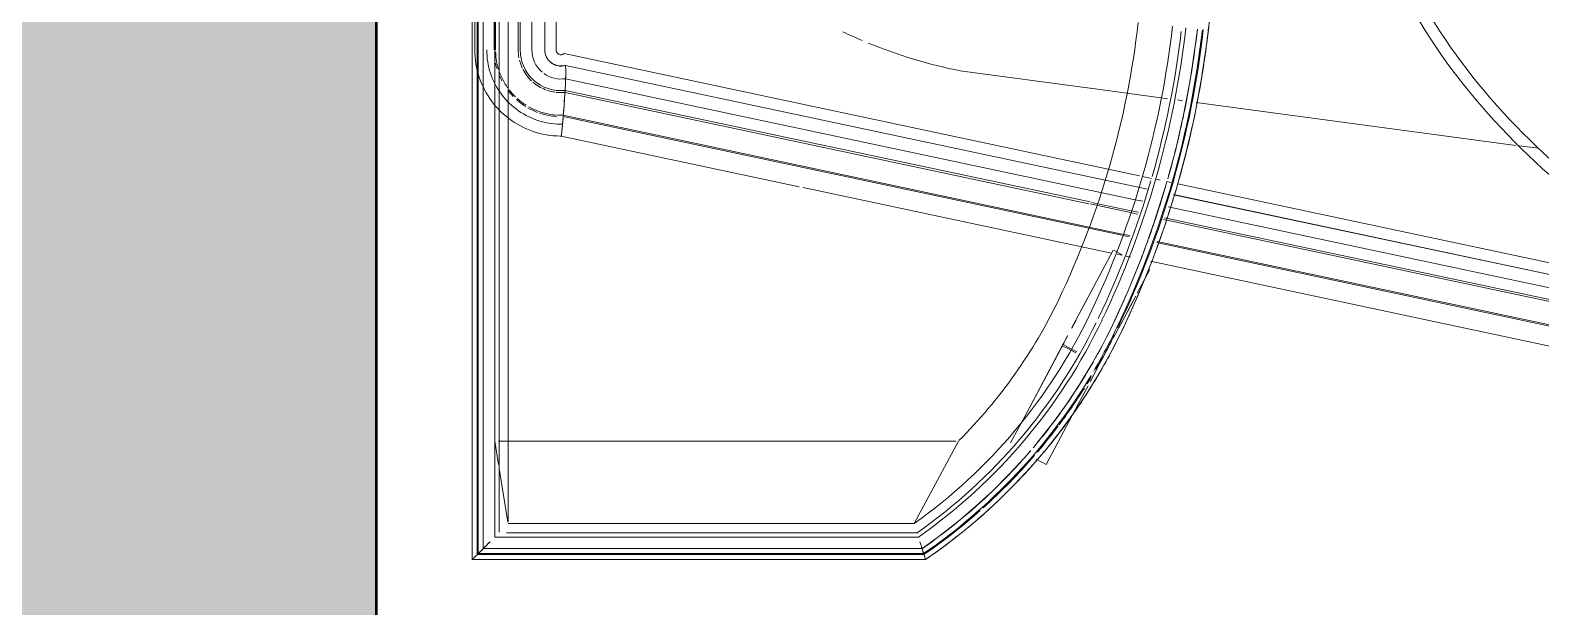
# Model space of a CAD drawing. Header units: inches. Extents: x 12491 to 15223, y 922 to 3433.
# Drawn here: x 14075.54 to 14091.29, y 2324.87 to 2330.88 of the extents above; entities that cross this region are included whole.
import ezdxf

# ---------------------------------------------------------------- set-up
doc = ezdxf.new("R2010")
doc.units = ezdxf.units.IN
doc.header["$MEASUREMENT"] = 0
doc.layers.add('A-WALL-2', color=113, linetype='Continuous', lineweight=50)
doc.layers.add('P-SANR-FIXT-1', color=6, linetype='Continuous', lineweight=9)
doc.layers.add('A-WALL-PATT-3', color=135, linetype='Continuous', lineweight=13, transparency=0.4)

# ---------------------------------------------------------------- blocks, each defined once
blk = doc.blocks.new('Plbg-Toilet Wall Mount FV-UH - _ALL_ADA-395364-DEMO _ NEW PLAN SUPERIMPOSED - 1ST FLOOR')
at = {"layer": 'P-SANR-FIXT-1'}
for p, q in [((4.676, 8.354), (6.213, 15.584)), ((6.213, 15.584), (4.676, 8.354)), ((6.213, 15.584), (4.676, 8.354)), ((4.676, 8.354), (6.213, 15.584)), ((6.327, 15.556), (4.787, 8.311)), ((4.788, 8.31), (6.328, 15.556)), ((4.914, 8.256), (6.459, 15.524)), ((6.576, 15.495), (5.029, 8.215)), ((6.596, 15.49), (5.048, 8.207)), ((5.048, 8.207), (6.596, 15.49)), ((5.276, 8.138), (6.826, 15.433)), ((6.839, 15.43), (5.288, 8.134)), ((5.483, 8.071), (7.037, 15.381)), ((4.279, 11.915), (4.304, 12.114)), ((4.304, 12.114), (4.279, 11.915)), ((3.827, 8.547), (4.274, 11.88)), ((4.274, 11.88), (3.827, 8.547)), ((3.191, 8.543), (3.061, 8.559)), ((3.574, 8.487), (3.191, 8.543)), ((3.8, 8.35), (3.808, 8.404)), ((3.808, 8.404), (3.8, 8.35)), ((3.774, 8.153), (3.787, 8.248)), ((3.787, 8.248), (3.774, 8.153)), ((4.705, 8.227), (4.649, 8.242)), ((4.652, 8.243), (4.663, 8.293)), ((4.663, 8.293), (4.652, 8.243)), ((4.663, 8.293), (4.652, 8.243)), ((4.652, 8.243), (4.663, 8.293)), ((5.074, 8.11), (4.712, 8.224)), ((3.678, 7.44), (3.774, 8.153)), ((3.774, 8.153), (3.678, 7.44)), ((4.597, 7.985), (4.618, 8.079)), ((4.618, 8.079), (4.597, 7.985)), ((4.618, 8.079), (4.597, 7.985)), ((4.597, 7.985), (4.618, 8.079)), ((4.627, 8.122), (4.637, 8.17)), ((4.637, 8.17), (4.627, 8.122)), ((4.637, 8.17), (4.627, 8.122)), ((4.627, 8.122), (4.637, 8.17)), ((4.729, 8.037), (4.709, 7.945)), ((4.71, 7.944), (4.729, 8.037)), ((5.272, 8.039), (5.074, 8.11)), ((5.815, 7.932), (5.569, 8.063)), ((5.569, 8.063), (5.815, 7.932)), ((3.317, 1.959), (4.591, 7.957)), ((4.591, 7.957), (3.317, 1.959)), ((4.591, 7.957), (3.317, 1.959)), ((3.317, 1.959), (4.591, 7.957)), ((4.709, 7.942), (3.44, 1.973)), ((3.44, 1.973), (4.709, 7.942)), ((3.579, 1.973), (4.837, 7.894)), ((4.837, 7.894), (4.857, 7.989)), ((4.972, 7.945), (4.952, 7.85)), ((4.991, 7.938), (4.971, 7.843)), ((4.971, 7.843), (4.991, 7.938)), ((5.933, 7.869), (5.845, 7.916)), ((5.845, 7.916), (6.061, 7.801)), ((3.96, 1.949), (5.195, 7.758)), ((5.207, 7.753), (3.974, 1.948)), ((4.952, 7.85), (4.868, 7.455)), ((4.971, 7.843), (4.885, 7.44)), ((4.885, 7.44), (4.971, 7.843)), ((5.195, 7.758), (5.215, 7.853)), ((5.228, 7.848), (5.207, 7.753)), ((5.416, 7.776), (5.371, 7.691)), ((5.409, 7.722), (5.42, 7.773)), ((5.429, 7.818), (5.44, 7.866)), ((6.061, 7.801), (5.933, 7.869)), ((6.061, 7.801), (6.176, 7.74)), ((6.176, 7.74), (6.061, 7.801)), ((6.18, 7.738), (6.285, 7.682)), ((6.285, 7.682), (6.18, 7.738)), ((4.714, 4.451), (5.397, 7.664)), ((5.858, 7.419), (5.366, 7.681)), ((5.366, 7.681), (5.858, 7.419)), ((6.383, 7.63), (6.312, 7.667)), ((6.313, 7.667), (6.553, 7.54)), ((6.463, 7.587), (6.391, 7.625)), ((6.521, 7.556), (6.473, 7.582)), ((3.497, 6.086), (3.678, 7.438)), ((3.678, 7.438), (3.497, 6.086)), ((4.864, 7.44), (3.701, 1.968)), ((4.883, 7.428), (3.722, 1.967)), ((3.722, 1.967), (4.883, 7.428)), ((5.858, 7.419), (5.973, 7.358)), ((6.082, 7.3), (5.858, 7.419)), ((6.566, 7.533), (6.532, 7.55)), ((6.553, 7.54), (6.74, 7.44)), ((6.74, 7.44), (6.566, 7.533)), ((6.78, 7.419), (6.971, 7.317)), ((6.971, 7.317), (6.78, 7.419)), ((5.977, 7.356), (6.082, 7.3)), ((6.179, 7.249), (6.088, 7.297)), ((6.089, 7.296), (6.18, 7.248)), ((6.381, 7.217), (6.426, 7.301)), ((6.393, 7.209), (6.438, 7.293)), ((6.971, 7.317), (7.601, 6.982)), ((7.601, 6.982), (6.971, 7.317)), ((6.35, 7.158), (6.258, 7.206)), ((6.27, 7.2), (6.318, 7.174)), ((6.329, 7.169), (6.363, 7.151)), ((6.35, 7.158), (6.381, 7.217)), ((7.055, 6.783), (6.35, 7.158)), ((6.363, 7.151), (6.393, 7.209)), ((6.363, 7.151), (7.055, 6.783)), ((7.545, 6.877), (7.601, 6.982)), ((7.545, 6.877), (7.601, 6.982)), ((7.055, 6.783), (7.376, 6.612)), ((7.376, 6.612), (7.055, 6.783)), ((7.358, 6.068), (8.218, 5.607)), ((7.358, 6.042), (7.358, 2.118)), ((8.478, 5.689), (8.363, 5.849)), ((8.478, 1.115), (8.478, 5.689)), ((8.531, 1.063), (8.531, 5.705)), ((8.567, 5.717), (8.541, 5.709)), ((8.541, 1.052), (8.541, 5.709)), ((8.593, 5.725), (8.567, 5.717)), ((8.593, 1), (8.593, 5.725)), ((8.593, 1), (8.593, 5.725)), ((8.218, 1.375), (8.218, 5.607)), ((8.314, 5.637), (8.314, 1.357)), ((8.314, 1.357), (8.314, 5.637)), ((8.358, 1.235), (8.358, 5.651)), ((8.358, 5.651), (8.358, 1.235)), ((8.358, 5.651), (8.358, 1.235)), ((8.358, 1.235), (8.358, 5.651)), ((4.177, 1.928), (4.705, 4.409)), ((7.358, 2.118), (7.358, 1.274)), ((4.052, 1.917), (4.052, 1.941)), ((-3.278, 1.875), (3.278, 1.875)), ((3.278, 1.875), (-3.278, 1.875)), ((3.278, 1.875), (-3.278, 1.875)), ((-3.278, 1.875), (3.278, 1.875)), ((-3.278, 1.757), (3.278, 1.757)), ((3.278, 1.756), (-3.278, 1.756)), ((-3.278, 1.621), (3.278, 1.621)), ((3.961, 1.561), (3.975, 1.588)), ((3.975, 1.588), (3.988, 1.616)), ((3.278, 1.5), (-3.278, 1.5)), ((3.278, 1.48), (-3.278, 1.48)), ((-3.278, 1.48), (3.278, 1.48)), ((8.309, 1.279), (-8.309, 1.279)), ((-8.309, 1.279), (8.309, 1.279)), ((-8.2, 1.375), (8.2, 1.375)), ((3.69, 1.27), (3.715, 1.286)), ((3.765, 1.323), (3.789, 1.343)), ((7.601, 1.275), (7.358, 1.235)), ((8.203, 1.372), (7.665, 1.285)), ((-8.478, 1.115), (8.478, 1.115)), ((-8.358, 1.235), (8.358, 1.235)), ((8.358, 1.235), (-8.358, 1.235)), ((8.358, 1.235), (-8.358, 1.235)), ((-8.358, 1.235), (8.358, 1.235)), ((7.358, 1.235), (-7.358, 1.235)), ((3.278, 1.243), (-3.278, 1.243)), ((2.958, 1.23), (3.278, 1.23)), ((3.432, 1.167), (3.462, 1.173)), ((3.551, 1.201), (3.58, 1.212)), ((3.58, 1.212), (3.608, 1.225)), ((3.608, 1.225), (3.636, 1.239)), ((-8.593, 1), (8.593, 1)), ((-8.593, 1), (8.593, 1)), ((-8.541, 1.052), (8.541, 1.052)), ((-8.531, 1.063), (8.531, 1.063)), ((-3.278, 1.026), (3.278, 1.026))]:
    blk.add_line(p, q, dxfattribs=at)
at = {"layer": 'P-SANR-FIXT-1', "flags": 128}
for points in [[(3.074, 8.673), (1.984, 8.774), (0.89, 8.831), (-0.205, 8.845), (-1.299, 8.815), (-2.392, 8.741), (-3.074, 8.673)], [(6.198, 7.777), (5.842, 7.939), (5.479, 8.086), (5.11, 8.219), (4.737, 8.337), (4.359, 8.44), (3.977, 8.528), (3.593, 8.6), (3.205, 8.657), (3.074, 8.673)], [(4.593, 8.257), (4.331, 8.329), (3.954, 8.415), (3.595, 8.483)], [(6.149, 7.673), (5.796, 7.833), (5.438, 7.979), (5.311, 8.025)], [(8.593, 5.725), (8.452, 5.923), (8.303, 6.115), (8.147, 6.301), (7.983, 6.48), (7.812, 6.653), (7.634, 6.819), (7.45, 6.978), (7.259, 7.129), (7.063, 7.272), (6.861, 7.407), (6.654, 7.535), (6.442, 7.654), (6.226, 7.764), (6.198, 7.777)], [(7.423, 6.849), (7.349, 6.911), (7.162, 7.059), (6.968, 7.198), (6.769, 7.33), (6.565, 7.453), (6.357, 7.569), (6.149, 7.673)], [(8.339, 5.882), (8.191, 6.07), (8.037, 6.251), (7.875, 6.427), (7.706, 6.595), (7.531, 6.757), (7.464, 6.814)], [(8.478, 5.689), (8.505, 5.697), (8.531, 5.705)], [(3.898, 1.274), (3.923, 1.299), (3.948, 1.325), (3.971, 1.353), (3.994, 1.381), (4.015, 1.41), (4.035, 1.44), (4.054, 1.47), (4.071, 1.502), (4.088, 1.534), (4.103, 1.566), (4.116, 1.6), (4.129, 1.633), (4.14, 1.668), (4.149, 1.702), (4.158, 1.737), (4.164, 1.773), (4.17, 1.808), (4.174, 1.844), (4.176, 1.88), (4.177, 1.916), (4.177, 1.928)], [(4.01, 1.674), (4.02, 1.703), (4.028, 1.733), (4.035, 1.763), (4.041, 1.794), (4.046, 1.824), (4.049, 1.855), (4.051, 1.886), (4.052, 1.917)], [(3.988, 1.616), (4, 1.645), (4.01, 1.674)], [(3.789, 1.343), (3.812, 1.364), (3.834, 1.386), (3.855, 1.409), (3.875, 1.432)], [(3.875, 1.432), (3.894, 1.456), (3.912, 1.481)], [(3.912, 1.481), (3.93, 1.507), (3.946, 1.534), (3.961, 1.561)], [(3.636, 1.239), (3.663, 1.254), (3.69, 1.27)], [(3.715, 1.286), (3.741, 1.304), (3.765, 1.323)], [(3.844, 1.226), (3.871, 1.249), (3.898, 1.274)], [(3.278, 1.151), (3.309, 1.152), (3.34, 1.154), (3.371, 1.157), (3.402, 1.161), (3.432, 1.167)], [(3.462, 1.173), (3.492, 1.181), (3.522, 1.191), (3.551, 1.201)], [(3.527, 1.061), (3.561, 1.072), (3.595, 1.084), (3.628, 1.097), (3.661, 1.112), (3.693, 1.128), (3.725, 1.145), (3.756, 1.164)], [(3.756, 1.164), (3.786, 1.183), (3.815, 1.204), (3.844, 1.226)], [(3.278, 1.026), (3.314, 1.027), (3.35, 1.029), (3.386, 1.033), (3.422, 1.038), (3.457, 1.044), (3.492, 1.052), (3.527, 1.061)]]:
    blk.add_lwpolyline(points, dxfattribs=at)
at = {"layer": 'P-SANR-FIXT-1'}
for centre, radius, start, end in [((0, -18.533), 27.379, 83.5531, 84.3698), ((1.975, -1.057), 9.791, 81.512, 83.5531), ((1.975, -1.057), 9.677, 77.9222, 83.5531), ((1.975, -1.057), 9.729, 64.4469, 83.5518), ((1.975, -1.057), 9.739, 64.4469, 83.5531), ((1.975, -1.057), 9.791, 75.393, 81.4438), ((1.975, -1.057), 9.556, 64.4469, 83.5531), ((1.975, -1.057), 9.556, 64.4469, 83.5531), ((1.975, -1.057), 9.556, 64.4469, 83.5531), ((1.975, -1.057), 9.556, 64.4469, 83.5531), ((1.975, -1.057), 9.513, 74, 83.2887), ((1.975, -1.057), 9.513, 74, 83.2887), ((1.975, -1.057), 9.677, 74.1266, 77.6815), ((1.975, -1.057), 9.791, 71.5111, 75.393), ((1.975, -1.057), 9.416, 64.4469, 83.5531), ((1.975, -1.057), 9.677, 70.2579, 73.7713), ((1.975, -1.057), 9.791, 66.5562, 71.5111), ((1.975, -1.057), 9.513, 64.4469, 73.7181), ((1.975, -1.057), 9.513, 64.4469, 73.7181), ((1.975, -1.057), 9.677, 67.0175, 70.0778), ((1.975, -1.057), 9.056, 64.4469, 83.5531), ((1.975, -1.057), 9.791, 64.4469, 66.488), ((1.975, -1.057), 9.677, 64.4469, 66.7386), ((3.577, 2.294), 6.015, 59.5241, 64.4375), ((3.577, 2.294), 6.077, 62.0027, 64.4469), ((3.577, 2.294), 5.842, 35.076, 64.4469), ((3.577, 2.294), 5.842, 35.076, 64.4469), ((3.577, 2.294), 5.842, 35.076, 64.4469), ((3.577, 2.294), 5.842, 35.076, 64.4469), ((3.577, 2.294), 5.963, 60.7229, 64.4469), ((3.577, 2.294), 6.025, 59.7693, 63.6511), ((3.577, 2.294), 6.077, 58.6834, 61.6304), ((3.577, 2.294), 5.702, 35.5169, 64.4469), ((3.577, 2.294), 5.799, 35.2115, 63.9447), ((3.577, 2.294), 5.799, 35.2115, 63.9447), ((3.577, 2.294), 5.963, 55.2767, 60.3117), ((3.577, 2.294), 6.015, 34.5521, 59.0293), ((3.577, 2.294), 6.025, 58.0864, 58.9002), ((3.577, 2.294), 6.077, 50.7925, 58.0452), ((3.577, 2.294), 6.025, 53.1846, 57.5886), ((3.577, 2.294), 5.342, 45.0242, 64.4469), ((3.577, 2.294), 5.963, 49.7638, 54.9417), ((3.577, 2.294), 6.025, 49.726, 53.0123), ((3.577, 2.294), 6.077, 48.2247, 50.7925), ((3.577, 2.294), 5.963, 44.2165, 49.4215), ((3.577, 2.294), 6.025, 41.9966, 49.3085), ((3.577, 2.294), 6.077, 40.8562, 48.2247), ((3.577, 2.294), 5.963, 34.7082, 43.8601), ((3.577, 2.294), 6.025, 38.3738, 41.6224), ((3.577, 2.294), 6.077, 36.8441, 40.2606), ((-1.71, 7.142), 5.313, 337.7257, 348.543), ((-1.71, 7.142), 5.313, 337.7257, 348.543), ((3.577, 2.294), 6.025, 34.522, 38.3738), ((3.577, 2.294), 6.077, 34.3684, 36.8441), ((-1.71, 7.142), 5.313, 334.5977, 336.9876), ((-1.71, 7.142), 5.313, 334.5977, 336.9876), ((3.278, 1.925), 0.169, 270, 16.3158), ((3.278, 1.925), 0.168, 270, 16.3798), ((3.278, 1.925), 0.425, 270, 5.7441), ((3.278, 1.925), 0.0508, 270, 41.0159), ((3.278, 1.925), 0.0508, 270, 41.0159), ((3.278, 1.925), 0.0508, 313.672, 328.2293), ((3.278, 1.925), 0.0508, 313.672, 328.2293), ((3.278, 1.925), 0.0508, 11.9012, 41.0159), ((3.278, 1.925), 0.0508, 357.3439, 41.0159), ((3.278, 1.925), 0.0508, 328.2293, 357.3439), ((3.278, 1.925), 0.0508, 328.2293, 342.7866), ((3.278, 1.925), 0.0508, 342.7866, 357.3439), ((3.278, 1.925), 0.0508, 357.3439, 11.9012), ((3.278, 1.925), 0.304, 324.238, 8.9977), ((3.278, 1.925), 0.446, 353.7169, 5.2764), ((3.278, 1.925), 0.446, 353.7169, 5.2764), ((3.278, 1.925), 0.682, 330.4171, 1.1251), ((3.278, 1.925), 0.0508, 270, 313.672), ((3.278, 1.925), 0.0508, 270, 284.5573), ((3.278, 1.925), 0.0508, 284.5573, 299.1146), ((3.278, 1.925), 0.0508, 299.1146, 313.672), ((3.278, 1.925), 0.446, 319.0991, 338.5562), ((3.278, 1.925), 0.446, 319.0991, 338.5562), ((3.278, 1.925), 0.446, 340.5739, 351.7515), ((3.278, 1.925), 0.446, 340.5739, 351.7515), ((3.278, 1.925), 0.696, 341.2714, 356.4806), ((3.278, 1.925), 0.304, 270, 319.5082), ((3.278, 1.925), 0.446, 297.1597, 316.628), ((3.278, 1.925), 0.446, 297.1597, 316.628), ((3.278, 1.925), 0.696, 330.1268, 339.5219), ((3.278, 1.925), 0.446, 270, 280.6062), ((3.278, 1.925), 0.446, 270, 280.6062), ((3.278, 1.925), 0.446, 283.8811, 295.2129), ((3.278, 1.925), 0.446, 283.8811, 295.2129), ((3.278, 1.925), 0.682, 307.7101, 315.9929), ((3.278, 1.925), 0.696, 307.3867, 314.1742), ((3.278, 1.925), 0.682, 318.0876, 327.9072), ((3.278, 1.925), 0.696, 318.1327, 328.2274), ((3.278, 1.925), 0.682, 277.9564, 287.7762), ((3.278, 1.925), 0.682, 289.9974, 305.324), ((3.278, 1.925), 0.696, 293.0802, 297.8622), ((3.278, 1.925), 0.682, 271.7361, 277.8635), ((3.278, 1.925), 0.696, 281.5383, 286.6421)]:
    blk.add_arc(centre, radius, start, end, dxfattribs=at)
for points, knots in [([(4.148, 11.953), (4.522, 12.323), (5.199, 13.15), (5.785, 14.211), (6.051, 14.827), (6.094, 14.93)], [0.1875, 0.1875, 0.1875, 0.1875, 0.25, 0.3125, 0.3250001, 0.3250001, 0.3250001, 0.3250001]), ([(2.959, 10.86), (2.97, 10.867), (3.43, 11.147), (4.273, 11.82), (5.251, 13.015), (5.758, 13.905), (5.964, 14.332)], [-0.8764223, -0.8764223, -0.8764223, -0.8764223, -0.875, -0.8125, -0.75, -0.697262, -0.697262, -0.697262, -0.697262]), ([(8.407, 5.667), (8.415, 5.669), (8.427, 5.673), (8.441, 5.677), (8.452, 5.681), (8.463, 5.684), (8.472, 5.687), (8.476, 5.688), (8.477, 5.689)], [-1, -1, -1, -1, -0.7857143, -0.6785714, -0.5714286, -0.4285714, -0.2857143, -0.1428571, -0.1428571, -0.1428571, -0.1428571]), ([(8.472, 5.687), (8.485, 5.691), (8.502, 5.696), (8.521, 5.702), (8.533, 5.706), (8.549, 5.711), (8.567, 5.717), (8.587, 5.723), (8.593, 5.725), (8.593, 5.725)], [-1, -1, -1, -1, -0.785714, -0.732143, -0.678571, -0.571429, -0.428571, -0.285714, 0, 0, 0, 0]), ([(3.701, 1.968), (3.694, 1.968), (3.66, 1.97), (3.578, 1.974), (3.501, 1.974), (3.461, 1.974), (3.44, 1.973)], [-1, -1, -1, -1, -0.666667, -0.333333, -0.166667, 0, 0, 0, 0]), ([(3.713, 1.966), (3.77, 1.963), (3.882, 1.956), (3.957, 1.95), (3.994, 1.946)], [-0.7862439, -0.7862439, -0.7862439, -0.7862439, -0.5, -0.1684236, -0.1684236, -0.1684236, -0.1684236]), ([(8.407, 1.186), (8.419, 1.174), (8.436, 1.157), (8.458, 1.135), (8.469, 1.124), (8.474, 1.119)], [-1, -1, -1, -1, -0.8333333, -0.75, -0.6666667, -0.6666667, -0.6666667, -0.6666667]), ([(8.478, 1.115), (8.478, 1.115), (8.477, 1.116), (8.473, 1.12), (8.468, 1.125), (8.463, 1.13), (8.458, 1.135), (8.452, 1.141), (8.445, 1.148), (8.436, 1.157), (8.423, 1.17), (8.412, 1.181), (8.407, 1.186)], [-0.9918715, -0.9918715, -0.9918715, -0.9918715, -0.8571429, -0.7142857, -0.6428571, -0.5714286, -0.5, -0.4285714, -0.3571429, -0.2857143, -0.1428571, 0, 0, 0, 0]), ([(8.593, 1), (8.593, 1), (8.591, 1.002), (8.584, 1.009), (8.577, 1.016), (8.57, 1.023), (8.563, 1.03), (8.556, 1.037), (8.548, 1.045), (8.539, 1.054), (8.53, 1.063), (8.519, 1.075), (8.499, 1.095), (8.483, 1.11), (8.472, 1.121)], [-1, -1, -1, -1, -0.833333, -0.75, -0.666667, -0.583333, -0.541667, -0.5, -0.416667, -0.375, -0.333333, -0.25, -0.166667, 0, 0, 0, 0]), ([(8.472, 1.121), (8.477, 1.116), (8.485, 1.109), (8.494, 1.099), (8.501, 1.092), (8.508, 1.086), (8.513, 1.08), (8.518, 1.075), (8.523, 1.071), (8.526, 1.067), (8.528, 1.065), (8.529, 1.065)], [-1, -1, -1, -1, -0.8333333, -0.75, -0.6666667, -0.5833333, -0.5, -0.4166667, -0.3333333, -0.25, -0.1666667, -0.1666667, -0.1666667, -0.1666667]), ([(8.474, 1.119), (8.476, 1.117), (8.481, 1.112), (8.491, 1.102), (8.498, 1.096), (8.502, 1.092)], [-0.6666667, -0.6666667, -0.6666667, -0.6666667, -0.625, -0.5833333, -0.5, -0.5, -0.5, -0.5]), ([(8.502, 1.092), (8.504, 1.09), (8.508, 1.086), (8.515, 1.078), (8.523, 1.07), (8.531, 1.062), (8.535, 1.058), (8.536, 1.057)], [-0.5, -0.5, -0.5, -0.5, -0.4583333, -0.4166667, -0.3333333, -0.25, -0.1666667, -0.1666667, -0.1666667, -0.1666667])]:
    blk.add_open_spline(points, degree=3, knots=knots, dxfattribs=at)
for points in [[(2.925, 10.986), (3.365, 11.256), (3.774, 11.582), (4.148, 11.953)], [(8.436, 5.676), (8.426, 5.673), (8.417, 5.67), (8.407, 5.667)], [(8.464, 5.685), (8.455, 5.682), (8.446, 5.679), (8.436, 5.676)], [(8.489, 5.692), (8.481, 5.69), (8.473, 5.687), (8.464, 5.685)], [(8.517, 5.701), (8.514, 5.7), (8.508, 5.698), (8.497, 5.695), (8.485, 5.691), (8.476, 5.688), (8.472, 5.687)], [(8.477, 5.689), (8.478, 5.689), (8.478, 5.689), (8.478, 5.689)], [(8.511, 5.699), (8.504, 5.697), (8.497, 5.695), (8.489, 5.692)], [(8.527, 5.704), (8.523, 5.703), (8.517, 5.701), (8.511, 5.699)], [(8.524, 5.703), (8.522, 5.703), (8.52, 5.702), (8.517, 5.701)], [(8.531, 5.705), (8.531, 5.705), (8.53, 5.705), (8.526, 5.704), (8.524, 5.703)], [(8.537, 5.707), (8.535, 5.707), (8.532, 5.706), (8.527, 5.704)], [(8.541, 5.709), (8.541, 5.709), (8.54, 5.708), (8.537, 5.707)], [(3.44, 1.973), (3.451, 1.973), (3.462, 1.974), (3.473, 1.974)], [(3.473, 1.974), (3.485, 1.974), (3.495, 1.974), (3.505, 1.974)], [(3.505, 1.974), (3.515, 1.974), (3.526, 1.974), (3.535, 1.974)], [(3.533, 1.974), (3.542, 1.974), (3.55, 1.974), (3.556, 1.974)], [(3.556, 1.974), (3.562, 1.974), (3.566, 1.973), (3.569, 1.973)], [(3.571, 1.973), (3.575, 1.973), (3.577, 1.973), (3.579, 1.973)], [(4.174, 1.929), (4.129, 1.934), (4.005, 1.946), (3.813, 1.96), (3.701, 1.968)], [(3.988, 1.947), (3.979, 1.947), (3.97, 1.948), (3.96, 1.949)], [(4.013, 1.944), (4.005, 1.945), (3.997, 1.946), (3.988, 1.947)], [(4, 1.946), (4.019, 1.944), (4.036, 1.943), (4.051, 1.941)], [(4.046, 1.941), (4.039, 1.942), (4.027, 1.943), (4.013, 1.944)], [(4.052, 1.941), (4.051, 1.941), (4.049, 1.941), (4.046, 1.941)], [(4.051, 1.941), (4.052, 1.941), (4.052, 1.941), (4.052, 1.941)], [(4.052, 1.941), (4.052, 1.941), (4.052, 1.941), (4.052, 1.941)], [(4.074, 1.939), (4.089, 1.937), (4.102, 1.936), (4.115, 1.935)], [(4.115, 1.935), (4.127, 1.933), (4.139, 1.932), (4.149, 1.931)], [(4.147, 1.931), (4.156, 1.93), (4.164, 1.93), (4.168, 1.929)], [(4.168, 1.929), (4.173, 1.929), (4.174, 1.929), (4.174, 1.929)], [(4.177, 1.928), (4.177, 1.928), (4.176, 1.928), (4.174, 1.929)], [(4.177, 1.928), (4.177, 1.928), (4.177, 1.928), (4.177, 1.928)], [(8.529, 1.065), (8.53, 1.063), (8.531, 1.063), (8.531, 1.063)], [(8.536, 1.057), (8.539, 1.054), (8.541, 1.052), (8.541, 1.052)]]:
    blk.add_open_spline(points, degree=3, dxfattribs=at)

msp = doc.modelspace()

# ---------------------------------------------------------------- hatches: boundary and pattern name
at = {"layer": 'A-WALL-PATT-3'}
msp.add_hatch(color=256, dxfattribs=at).paths.add_polyline_path([(14079.149, 2276.463), (14079.149, 2418.213), (14073.712, 2418.213), (14073.712, 2276.463)], flags=0)

# ---------------------------------------------------------------- linework, layer by layer
at = {"layer": 'A-WALL-2'}
msp.add_line((14079.149, 2283.713), (14079.149, 2345.025), dxfattribs=at)

# ---------------------------------------------------------------- block references
at = {"layer": 'P-SANR-FIXT-1', "rotation": 269.9999999999997}
msp.add_blockref('Plbg-Toilet Wall Mount FV-UH - _ALL_ADA-395364-DEMO _ NEW PLAN SUPERIMPOSED - 1ST FLOOR', (14079.149, 2333.955), dxfattribs=at)

doc.saveas('drawing.dxf')
